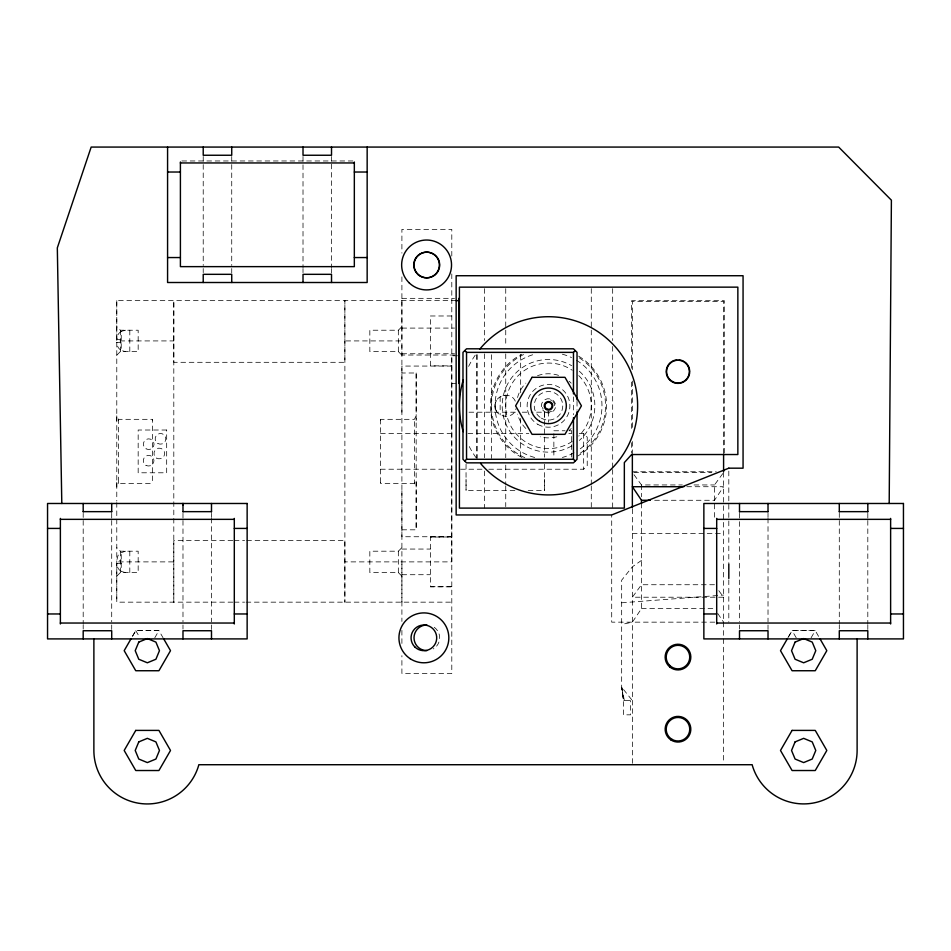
<?xml version="1.0" encoding="UTF-8"?>
<svg xmlns="http://www.w3.org/2000/svg" width="951" height="951" viewBox="0 0 951 951"><rect width="100%" height="100%" fill="white"/><g stroke="black" fill="none" stroke-linecap="round" stroke-linejoin="round"><path stroke-width="0.71" stroke-dasharray="4.75 3.57" d="M232.793 602.161L116.783 602.161L116.783 561.886L173.807 561.886M116.783 482.264L116.783 487.043L118.566 482.383M116.783 420.544L116.783 415.765L118.566 419.332L118.566 483.477L152.422 483.477L152.422 482.383M456.076 300.647L116.783 300.647L116.783 340.922L173.807 340.922M118.566 420.425L118.566 419.332L152.422 419.332L152.422 483.477M152.422 420.425L152.422 419.332M416.158 482.264L416.158 487.043L414.374 483.477L380.519 483.477L380.519 482.383M380.519 420.425L380.519 419.332L414.374 419.332L416.158 415.765L416.158 420.544M401.904 602.161L401.904 561.886M401.904 490.609L401.904 536.744L451.796 536.744M401.904 412.199L401.904 366.064L451.796 366.064M401.904 344.892L401.904 355.032L457.467 355.032M401.904 300.647L401.904 340.922L344.88 340.922M414.374 482.383L414.374 483.477L414.374 419.332L414.374 420.425M401.904 529.814L416.158 529.814L416.158 490.609M416.158 412.199L416.158 372.994L401.904 372.994M514.871 490.609L466.049 490.609L466.049 479.126M528.197 490.609L544.471 490.609L544.471 479.126M544.471 417.453L544.471 412.199L531.145 412.199M515.287 401.156C511.091 391.087 494.508 394.95 495.055 405.827C494.52 417.858 513.481 420.354 516.072 408.597M154.823 637.729L158.924 630.608L135.755 630.608L131.654 637.729L135.779 630.644L158.924 630.608L163.037 637.729M787.963 637.729L792.076 630.608L815.245 630.608L819.346 637.729M811.132 637.729L815.245 630.608L792.088 630.644L787.285 638.906M641.485 503.234L641.485 608.616L632.356 622.156L621.669 624.462M714.474 517.225L714.474 484.951L722.772 473.61M116.783 355.175L120.349 351.608L138.168 351.608L138.168 330.223L120.349 330.223L116.783 326.657M116.783 576.14L120.349 572.585L138.168 572.585L138.168 551.2L120.349 551.2L116.783 547.633M401.904 355.175L398.338 351.608L369.832 351.608L369.832 330.223L398.338 330.223L401.904 326.657M401.904 576.14L398.338 572.585L369.832 572.585L369.832 551.2L398.338 551.2L401.904 547.633M488.766 469.223L583.664 469.223L587.231 465.657L587.231 437.151L583.664 433.585L579.218 433.585M641.485 560.412L632.356 566.808L621.669 580.181L621.669 687.193L623.452 700.566L623.452 714.831L630.572 714.831L630.572 700.566M121.241 331.566L120.587 331.947A8.773 8.773 0 0 0 117.936 334.788L116.783 339.424L121.241 339.424M502.984 395.497L505.801 395.14M125.52 330.223L121.241 331.364L121.241 350.467L125.52 351.608M125.52 551.2L120.587 552.911A8.773 8.773 0 0 0 117.936 555.764L116.783 560.389L121.241 560.389M621.669 602.791L723.592 595.076M181.879 160.969L352.857 160.969M401.904 298.341L454.542 298.341M451.796 315.982L430.411 315.982L430.411 365.862L451.796 365.862M401.904 328.095L454.542 328.083M121.241 342.419L116.783 342.419L117.936 347.044A8.773 8.773 0 0 0 120.587 349.897L121.241 350.277M401.904 353.748L454.542 353.748M457.502 355.781L451.796 355.781L451.796 561.886L344.88 561.886M451.796 383.503L456.076 383.503M469.009 412.199L516.357 412.199M522.277 412.199L529.671 412.199M553.862 430.767L565.072 430.767M569.067 430.767L571.682 430.767L571.682 457.015M380.519 433.585L454.661 433.585M468.011 433.585L528.804 433.585M568.841 433.585L571.813 433.585M380.519 469.223L454.661 469.223M460.593 469.223L482.835 469.223M632.356 471.755L716.234 471.755M633.83 472.469L711.823 472.469M634.02 474.739L641.485 484.951L682.354 484.951M694.04 484.951L714.474 484.951M686.812 486.722L723.592 486.722L714.474 500.274L654.621 500.274M632.356 533.416L723.592 533.416M430.411 536.958L451.796 536.958L430.411 537.065L430.411 586.826L451.796 586.826M232.793 540.501L173.807 540.501L173.807 602.161L173.807 300.647L173.807 362.307L344.88 362.307L344.88 300.647L344.88 602.161L344.88 540.501L246.071 540.501M234.267 540.501L244.597 540.501M401.904 549.06L430.411 549.06M121.241 563.384L116.783 563.384L117.936 568.009A8.773 8.773 0 0 0 120.587 570.862L121.241 571.242M401.904 574.725L430.411 574.713M714.474 584.734L641.485 584.734L632.356 597.216L723.592 597.216L717.791 589.275M430.411 586.719L451.796 586.719M234.267 602.161L244.597 602.161M246.071 602.161L451.796 602.161M641.485 608.616L714.474 608.616M714.772 622.156L611.707 622.156L611.707 514.955M125.52 572.585L121.241 571.444L121.241 552.341M717.791 613.538L723.592 622.156M796.189 637.729L792.076 630.608M135.779 630.644L139.868 637.729M624.379 700.566L621.669 687.193L632.356 700.566L623.452 700.566L621.669 687.193L623.927 700.566M867.811 513.338L867.811 518.271M867.811 520.518L867.811 624.118M867.811 624.938L867.811 629.514M839.293 513.338L839.293 517.451M839.293 520.518L839.293 624.118M839.293 624.938L839.293 629.051M768.016 513.338L768.016 517.451M768.016 518.271L768.016 621.871M768.016 624.938L768.016 629.514M739.509 513.338L739.509 621.871M739.509 624.938L739.509 629.051M728.811 471.114L728.811 562.933M728.811 579.932L728.811 622.156M724.305 453.056L724.305 300.682L631.642 300.682L631.642 370.212M723.592 453.294L723.592 301.396L632.356 301.396L632.356 369.594M723.592 472.469L723.592 763.237M641.485 484.951L641.485 496.779M632.356 381.03L632.356 430.387M632.356 441.502L632.356 453.294M632.356 508.975L632.356 764.723M631.642 382.052L631.642 430.862M631.642 442.702L631.642 453.056M612.67 288.629L612.67 340.529M612.67 346.461L612.67 468.07M612.67 469.556L612.67 508.107M591.284 288.629L591.284 328.666M591.284 330.152L591.284 484.38M591.284 485.866L591.284 508.107M583.664 433.585L583.664 469.223M577.031 401.37L577.031 410.285M573.465 396.912L573.465 414.731M553.862 433.692L553.862 457.015M548.513 411.45L548.513 422.292M544.471 412.199L544.471 457.205M544.471 464.254L544.471 490.609M520.661 354.723L520.661 393.238M520.661 402.118L520.661 409.524M520.661 418.416L520.661 458.406M505.742 288.629L505.742 328.666M505.742 330.152L505.742 346.461M505.742 353.879L505.742 457.693M505.742 465.098L505.742 484.38M505.742 485.866L505.742 506.633M500.143 396.757L500.143 414.886M491.489 354.723L491.489 458.406M484.356 288.629L484.356 340.529M484.356 353.879L484.356 457.693M484.356 471.03L484.356 508.107M477.236 354.723L477.236 458.406M476.57 354.723L476.57 458.406M466.049 464.254L466.049 490.609M451.796 256.092L451.796 229.369L401.904 229.369L401.904 253.132M451.796 273.912L451.796 673.439L401.904 673.439L401.904 655.619M416.158 372.994L416.158 529.814M401.904 276.884L401.904 621.467M401.904 630.37L401.904 645.23M398.338 330.223L398.338 351.608M398.338 551.2L398.338 572.585M380.519 419.332L380.519 483.477M331.519 156.475L331.519 161.872M331.519 164.119L331.519 267.718M331.519 268.539L331.519 273.115M303.012 156.475L303.012 267.718M303.012 268.539L303.012 272.652M231.735 156.475L231.735 164.119M231.735 164.582L231.735 265.46M231.735 268.539L231.735 273.115M211.491 513.338L211.491 517.451M211.491 518.271L211.491 621.871M211.491 624.938L211.491 629.514M203.217 156.475L203.217 164.119M203.217 164.582L203.217 265.46M203.217 268.539L203.217 272.652M182.984 513.338L182.984 518.271M182.984 520.518L182.984 621.871M182.984 624.938L182.984 629.051M129.8 330.223L129.8 351.608M129.8 551.2L129.8 572.585M120.349 330.223L120.349 351.608M120.349 551.2L120.349 572.585M116.783 300.647L116.783 501.082M116.783 502.568L116.783 602.161M111.707 513.338L111.707 518.271M111.707 520.518L111.707 621.871M111.707 624.938L111.707 629.514M83.189 513.338L83.189 517.451M83.189 520.518L83.189 624.118M83.189 624.938L83.189 629.051M578.6 356.126A58.094 58.094 0 0 1 577.697 456.052M522.016 457.526A58.094 58.094 0 0 1 521.742 354.271M434.203 627.291A12.827 12.827 0 0 1 433.264 648.915M476.082 457.716A89.097 89.097 0 0 1 468.617 445.258M468.617 366.397A89.097 89.097 0 0 1 476.082 353.938M576.437 360.239A53.458 53.458 0 0 1 578.779 449.894M574.035 452.807A53.458 53.458 0 0 1 562.35 457.467M534.676 457.467A53.458 53.458 0 0 1 534.676 354.188M562.35 354.188A53.458 53.458 0 0 1 571.539 357.576M579.325 371.223A46.337 46.337 0 0 1 579.325 440.432M571.682 445.948A46.337 46.337 0 0 1 502.187 405.827A46.337 46.337 0 0 1 571.682 365.695M571.194 428.509A32.072 32.072 0 0 1 569.138 430.387M556.81 436.806A32.072 32.072 0 0 1 540.216 436.806M525.832 428.509A32.072 32.072 0 0 1 517.534 414.125M517.534 397.518A32.072 32.072 0 0 1 525.832 383.146M537.553 375.681A32.072 32.072 0 0 1 559.473 375.681M569.138 381.256A32.072 32.072 0 0 1 571.194 383.146M579.325 357.849A57.024 57.024 0 0 1 579.325 453.805M524.821 457.693A57.024 57.024 0 0 1 523.585 354.533M578.755 375.586A42.771 42.771 0 0 1 578.755 436.069M572.264 441.395A42.771 42.771 0 0 1 516.357 434.025A42.771 42.771 0 0 1 516.357 377.63A42.771 42.771 0 0 1 572.264 370.26M496.481 411.165A10.675 10.651 90 0 1 496.481 400.478M552.923 401.417A6.241 6.241 0 0 1 553.91 408.942M551.628 411.224A6.241 6.241 0 0 1 544.103 410.238M543.116 408.942A6.241 6.241 0 0 1 542.486 407.444M550.13 399.8A6.241 6.241 0 0 1 551.628 400.419M166.675 430.018L138.168 430.018L138.168 472.79L166.675 472.79L166.675 430.018M157.818 443.451A5.349 5.349 0 0 0 165.831 438.827A5.349 5.349 0 0 0 157.818 434.191A5.349 5.349 0 0 0 157.818 443.451M146.038 448.801A5.349 5.349 0 0 0 154.05 444.165A5.349 5.349 0 0 0 146.038 439.54A5.349 5.349 0 0 0 146.038 448.801M156.642 458.12A5.349 5.349 0 0 0 164.666 453.496A5.349 5.349 0 0 0 156.642 448.86A5.349 5.349 0 0 0 156.642 458.12M145.943 465.312A5.349 5.349 0 0 0 153.967 460.688A5.349 5.349 0 0 0 145.943 456.052A5.349 5.349 0 0 0 145.943 465.312M544.947 411.997A7.133 7.133 0 0 0 555.646 405.827A7.133 7.133 0 0 0 544.947 399.646A7.133 7.133 0 0 0 544.947 411.997M541.381 418.167A14.253 14.253 0 0 0 562.766 405.827A14.253 14.253 0 0 0 541.381 393.476A14.253 14.253 0 0 0 541.381 418.167M537.826 424.348A21.386 21.386 0 0 0 569.899 405.827A21.386 21.386 0 0 0 537.826 387.307A21.386 21.386 0 0 0 537.826 424.348"/><path stroke-width="1.43" d="M182.984 505.183L182.984 503.483L182.984 511.876M889.197 503.483L891.396 200.185L838.663 147.072L91.165 147.072L57.322 247.878L61.803 503.483M130.965 638.906L124.177 650.674L135.755 670.74L158.924 670.74L170.514 650.674L163.715 638.906M787.285 638.906L780.486 650.674L792.076 670.74L815.245 670.74L826.823 650.674L820.035 638.906M464.754 461.069L466.537 459.285L466.537 352.369L464.754 350.586M466.537 352.369L573.465 352.369L575.248 350.586M180.405 162.954L354.331 162.954M167.578 172.024L180.405 172.024M354.331 172.024L367.157 172.024M167.578 257.555L180.405 257.555M354.331 257.555L367.157 257.555M456.076 300.647L458.929 300.647M466.537 459.285L573.465 459.285L575.248 461.069M683.864 486.722L632.356 486.722L641.485 500.274L641.485 503.234M641.485 500.274L650.246 500.274M83.189 511.65L111.707 511.65M182.984 511.65L211.491 511.65M739.509 511.65L768.016 511.65M839.293 511.65L867.811 511.65M60.377 519.353L234.303 519.353M716.697 519.353L890.623 519.353M47.55 528.423L60.377 528.423M234.303 528.423L247.141 528.423M703.859 528.423L716.697 528.423M890.623 528.423L903.45 528.423M47.55 613.966L60.377 613.966M234.303 613.966L247.141 613.966M703.859 613.966L716.697 613.966M890.623 613.966L903.45 613.966M60.377 623.036L234.303 623.036M716.697 623.036L890.623 623.036M890.623 518.414L890.623 623.975M867.811 503.483L867.811 511.876M867.811 638.906L867.811 630.739L839.293 630.739L839.293 638.906M857.113 638.906L857.113 750.47A53.458 53.458 0 0 1 752.503 765.983L752.182 764.723L198.818 764.723L198.497 765.983A53.458 53.458 0 0 1 93.876 750.47L93.887 638.906M839.293 503.483L839.293 511.876M768.016 503.483L768.016 511.876M768.016 638.906L768.016 630.739L739.509 630.739L739.509 638.906M739.509 503.483L739.509 511.876M728.811 563.836L728.811 578.47M723.592 454.114L723.592 471.898M716.697 518.414L716.697 623.975M632.356 454.114L632.356 507.846M577.031 399.884L577.031 352.369L573.465 348.803L466.537 348.803L462.982 352.369L462.982 459.285L466.537 462.852L573.465 462.852L577.031 459.285L577.031 411.759M573.465 352.369L573.465 393.94M573.465 417.703L573.465 459.285M458.929 298.341L458.929 383.503M367.157 147.072L367.157 282.506L167.578 282.506L167.578 147.072M354.331 162.003L354.331 266.637L180.405 266.637L180.405 162.003M331.519 147.072L331.519 155.251L303.012 155.251L303.012 147.072M331.519 282.506L331.519 274.328L303.012 274.328L303.012 282.506M234.303 518.414L234.303 623.975M231.735 147.072L231.735 155.251L203.217 155.251L203.217 147.072M231.735 282.506L231.735 274.328L203.217 274.328L203.217 282.506M211.491 503.483L211.491 511.876M211.491 638.906L211.491 630.739L182.984 630.739L182.984 638.906M111.707 503.483L111.707 511.876M111.707 638.906L111.707 630.739L83.189 630.739L83.189 638.906M83.189 503.483L83.189 511.876M60.377 518.414L60.377 623.975M438.851 269.537A12.827 12.827 0 0 1 417.168 273.412A12.827 12.827 0 0 1 424.051 252.479A12.827 12.827 0 0 1 439.207 268.479M426.856 650.639A12.827 12.827 0 0 1 414.018 637.8A12.827 12.827 0 0 1 426.856 624.973M479.649 349.29A89.097 89.097 0 0 1 609.068 340.458A89.097 89.097 0 0 1 610.138 470.186A89.097 89.097 0 0 1 480.588 463.482M463.244 431.671A89.097 89.097 0 0 1 463.244 379.984M689.332 368.56A11.757 11.757 0 0 1 683.852 381.791M682.949 382.266A11.757 11.757 0 0 1 681.023 382.968M680.024 383.194A11.757 11.757 0 0 1 675.935 383.194M674.937 382.968A11.757 11.757 0 0 1 672.999 382.266M672.095 381.791A11.757 11.757 0 0 1 671.228 361.974M672.095 361.428A11.757 11.757 0 0 1 676.957 359.894M679.002 359.894A11.757 11.757 0 0 1 683.852 361.428M684.72 361.974A11.757 11.757 0 0 1 689.035 367.585M138.775 642.103L135.22 650.674L138.775 659.245L147.346 662.788L155.916 659.245L159.459 650.674L155.916 642.103L147.346 638.561L138.775 642.103M138.775 741.899L135.22 750.47L138.775 759.029L147.346 762.583L155.916 759.029L159.459 750.47L155.916 741.899L147.346 738.345L138.775 741.899M795.084 642.103L791.541 650.674L795.084 659.245L803.654 662.788L812.225 659.245L815.78 650.674L812.225 642.103L803.654 638.561L795.084 642.103M795.084 741.899L791.541 750.47L795.084 759.029L803.654 762.583L812.225 759.029L815.78 750.47L812.225 741.899L803.654 738.345L795.084 741.899M135.755 730.404L124.177 750.47L135.755 770.524L158.924 770.524L170.514 750.47L158.924 730.404L135.755 730.404M532.049 377.309L515.597 405.827L532.049 434.334L564.977 434.334L581.441 405.827L564.977 377.309L532.049 377.309M792.076 730.404L780.486 750.47L792.076 770.524L815.245 770.524L826.823 750.47L815.245 730.404L792.076 730.404M631.642 454.53L624.343 462.566L624.343 508.107L459.416 508.107L459.416 287.143L737.857 287.143L737.857 454.53L631.642 454.53M728.811 468.177L611.707 514.955L456.147 514.955L456.147 275.731L743.064 275.731L743.064 468.177L728.811 468.177M247.141 503.483L47.55 503.483L47.55 638.906L247.141 638.906L247.141 503.483M903.45 503.483L703.859 503.483L703.859 638.906L903.45 638.906L903.45 503.483M672.274 381.482A11.4 11.4 0 0 0 689.38 371.603A11.4 11.4 0 0 0 672.274 361.737A11.4 11.4 0 0 0 672.274 381.482M539.609 421.257A17.819 17.819 0 0 0 566.332 405.827A17.819 17.819 0 0 0 539.609 390.397A17.819 17.819 0 0 0 539.609 421.257M546.373 409.524A4.279 4.279 0 0 0 552.793 405.827A4.279 4.279 0 0 0 546.373 402.118A4.279 4.279 0 0 0 546.373 409.524M546.73 408.906A3.566 3.566 0 0 0 552.079 405.827A3.566 3.566 0 0 0 546.73 402.737A3.566 3.566 0 0 0 546.73 408.906M414.826 646.93A12.827 12.827 0 0 0 436.283 641.14A12.827 12.827 0 0 0 420.544 625.461A12.827 12.827 0 0 0 414.826 646.93M418.285 274.756A12.827 12.827 0 0 0 439.207 267.267A12.827 12.827 0 0 0 422.256 252.895A12.827 12.827 0 0 0 418.285 274.756M670.812 739.854A12.827 12.827 0 0 0 690.783 730.118A12.827 12.827 0 0 0 672.369 717.696A12.827 12.827 0 0 0 670.812 739.854M669.968 667.103A12.827 12.827 0 0 0 690.676 659.031A12.827 12.827 0 0 0 673.32 645.135A12.827 12.827 0 0 0 669.968 667.103M410.166 658.686A24.952 24.952 0 0 0 448.789 639.298A24.952 24.952 0 0 0 412.698 615.547A24.952 24.952 0 0 0 410.166 658.686M409.239 282.899A24.952 24.952 0 0 0 450.786 271.035A24.952 24.952 0 0 0 419.736 240.983A24.952 24.952 0 0 0 409.239 282.899M669.659 665.403A11.757 11.757 0 0 0 689.332 660.137A11.757 11.757 0 0 0 674.937 645.729A11.757 11.757 0 0 0 669.659 665.403M672.095 739.414A11.757 11.757 0 0 0 689.737 729.227A11.757 11.757 0 0 0 672.095 719.039A11.757 11.757 0 0 0 672.095 739.414"/></g></svg>
